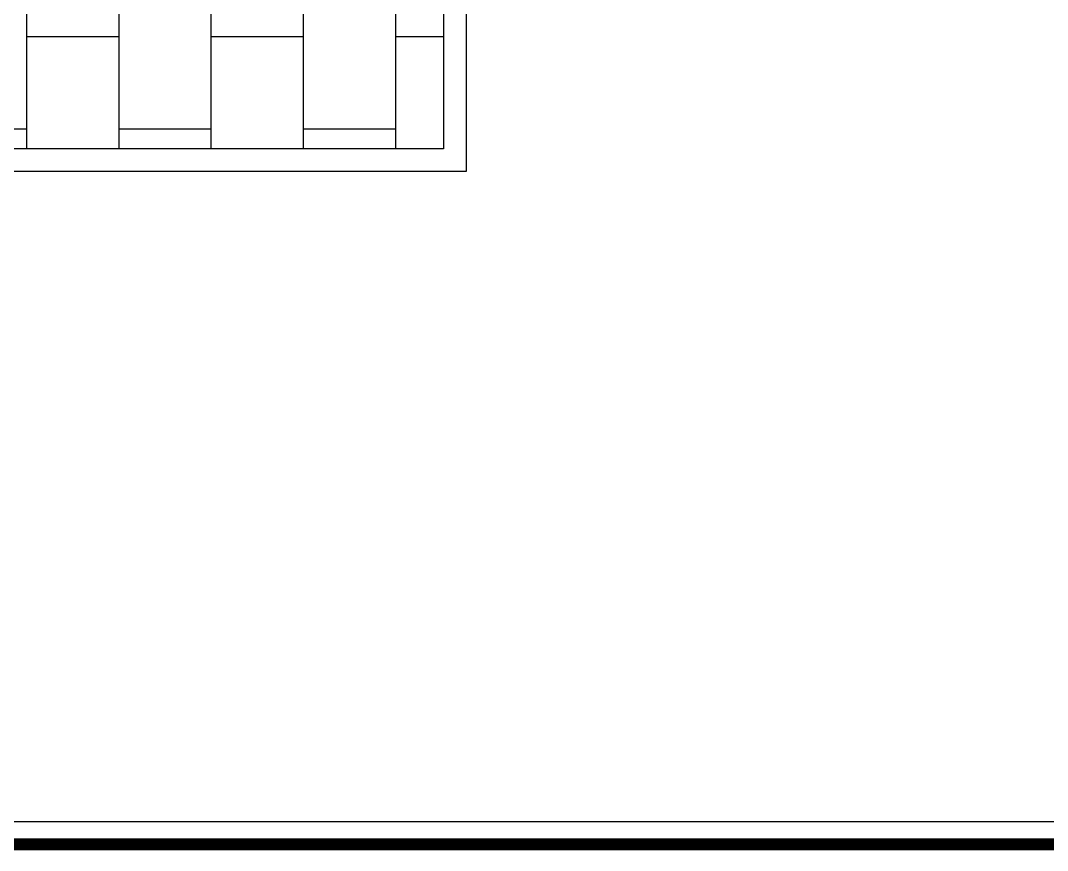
# Model space of a CAD drawing. Header units: inches. Extents: x 21 to 38546, y 13 to 15001.
# Drawn here: x 5347 to 6026, y 13 to 562 of the extents above; entities that cross this region are included whole.
import ezdxf

# ---------------------------------------------------------------- set-up
doc = ezdxf.new("R2010")
doc.units = ezdxf.units.IN
doc.header["$MEASUREMENT"] = 0
for name, color, linetype, lineweight in [('Z_MİM_-KM-Pafta', 8, 'Continuous', 25), ('Z_MİM_-KM-PATTERN-00', 8, 'Continuous', 25), ('Z_MİM_-KM-PAVEMENT', 8, 'Continuous', 25), ('Z_MİM_-KM-STRS', 8, 'Continuous', 25), ('Z_MİM_00', 8, 'Continuous', 25)]:
    doc.layers.add(name, color=color, linetype=linetype, lineweight=lineweight)
doc.styles.add('STYLE1', font='arial.ttf', dxfattribs={"height": 1})

# ---------------------------------------------------------------- blocks, each defined once
blk = doc.blocks.new('*U4')
at = {"layer": 'Z_MİM_-KM-Pafta', "ltscale": 0.5, "const_width": 8}
blk.add_lwpolyline([(15, 3690), (5985, 3690), (5985, 0), (15, 0)], close=True, dxfattribs=at)
at = {"layer": 'Z_MİM_-KM-Pafta', "ltscale": 0.5}
blk.add_lwpolyline([(203.73, 3675), (5915, 3675, -0.414214), (5970, 3620), (5970, 70, -0.414214), (5915, 15), (85, 15, -0.414214), (30, 70), (30, 3499.6)], format="xyb", dxfattribs=at)
at = {"color": 7, "style": 'STYLE1'}
blk.add_attdef('00', (5783.03, 90.15), '', height=80.47, dxfattribs=at)
at = {"layer": 'Z_MİM_-KM-Pafta', "color": 7, "style": 'STYLE1'}
for tag, p, height in [('PAFTA_ADI', (5425.83, 251.03), 33), ('REVIZYON', (5505.91, 178.55), 12.87), ('OLCEK', (5505.91, 76.03), 12.87)]:
    blk.add_attdef(tag, p, '', height=height, dxfattribs=at)
blk = doc.blocks.new('TRETUVAR')
at = {"layer": 'Z_MİM_-KM-PATTERN-00'}
h = blk.add_hatch(dxfattribs=at)
h.set_pattern_fill('AR-B816', color=256, scale=0.3, angle=90)
h.set_pattern_definition([(90, (21322.77, 490.03), (-60.96, 4e-15), []), (180, (21322.77, 490.03), (-60.96, -60.96), [60.96, -60.96])])
h.paths.add_polyline_path([(22632.77, 2700.03), (19252.77, 2700.03), (19252.77, 2750.03), (19097.77, 2750.03), (19097.77, 2610.03), (22542.77, 2610.03), (22542.77, 2080.13), (22697.77, 2080.13), (22697.77, 1460.13), (22542.77, 1460.13), (22542.77, 980.03), (21222.77, 980.03), (21222.77, 590.03), (20152.77, 590.03), (20152.77, 980.03), (19012.77, 980.03), (19012.77, 1635.03), (18722.77, 1635.03), (18722.77, 2610.03), (18807.77, 2610.03), (18807.77, 2750.03), (18632.77, 2750.03), (18632.77, 1545.03), (18922.77, 1545.03), (18922.77, 890.03), (19882.77, 890.03), (19882.77, 665.02), (20022.75, 665.03), (20022.77, 490.03), (21322.77, 490.03), (21322.77, 890.03), (22632.77, 890.03), (22632.77, 1220.13), (22797.77, 1220.13), (22797.77, 2180.13), (22632.77, 2180.13)])
h.paths.add_polyline_path([(19082.77, 2750.03), (18822.77, 2750.03), (18822.77, 2610.03), (19082.77, 2610.03)], flags=16)
at = {"layer": 'Z_MİM_-KM-PAVEMENT'}
for points in [[(19097.77, 2765.03), (19267.77, 2765.03), (19267.77, 2715.03), (22647.77, 2715.03), (22647.77, 2195.13), (22812.77, 2195.13), (22812.77, 1195.13), (22647.77, 1195.13), (22647.77, 875.03), (21337.77, 875.03), (21337.77, 475.03), (19867.77, 475.03), (19867.77, 875.03), (18907.77, 875.03), (18907.77, 1530.03), (18617.77, 1530.03), (18617.77, 2765.03), (18807.77, 2765.03)], [(19097.77, 2750.03), (19252.77, 2750.03), (19252.77, 2700.03), (22632.77, 2700.03), (22632.77, 2180.13), (22797.77, 2180.13), (22797.77, 1210.13), (22632.77, 1210.13), (22632.77, 890.03), (21322.77, 890.03), (21322.77, 490.03), (20022.77, 490.03)]]:
    blk.add_lwpolyline(points, dxfattribs=at)

msp = doc.modelspace()

# ---------------------------------------------------------------- block references
at = {"layer": 'Z_MİM_-KM-STRS'}
msp.add_blockref('TRETUVAR', (-15696.01, -12.95), dxfattribs=at)
at = {"layer": 'Z_MİM_00'}
msp.add_blockref('*U4', (2309.81, 17.05), dxfattribs=at)

doc.saveas('drawing.dxf')
